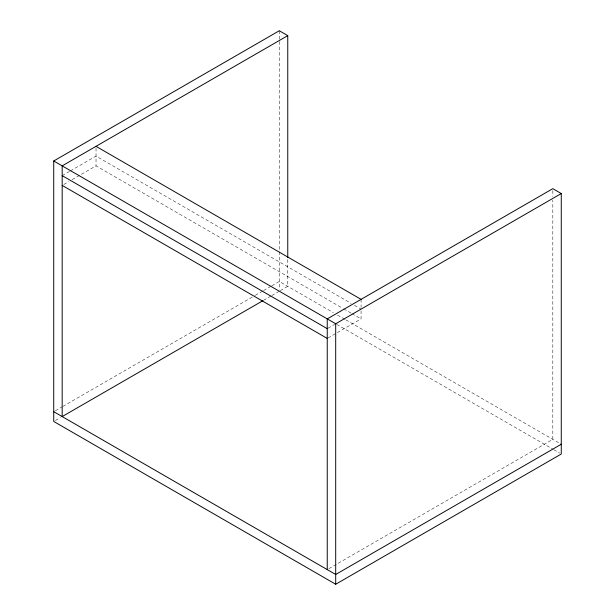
<?xml version="1.0" encoding="UTF-8"?>
<svg xmlns="http://www.w3.org/2000/svg" width="615" height="615" viewBox="0 0 615 615"><rect width="100%" height="100%" fill="white"/><g stroke="black" fill="none" stroke-linecap="round" stroke-linejoin="round"><path stroke-width="0.46" stroke-dasharray="3.08 2.31" d="M62.184 175.636L69.618 171.347M70.441 170.87L96.025 156.102L351.104 303.372M63.837 184.454L68.788 181.594M72.093 179.688L96.025 165.865L342.793 308.338M55.388 410.735L62.023 406.899M62.853 406.423L254.425 295.823M255.256 295.338L262.72 291.033M263.543 290.549L271.007 286.244M271.838 285.767L279.302 281.455L333.368 312.666M55.388 420.499L60.362 417.623M263.543 300.32L271.177 295.915M271.838 295.531L279.471 291.126M280.302 290.649L287.759 286.336L287.759 258.485M328.064 328.187L334.668 324.374M328.064 337.95L361.074 318.893L361.074 310.906M328.894 568.644L552.816 439.364L552.816 200.183M354.425 305.286L361.074 309.13M343.624 308.822L351.104 313.135M351.934 313.619L361.074 318.893M337.527 315.072L345.015 319.393M345.845 319.869L561.272 444.245M336.697 324.359L552.954 449.211M553.784 449.696L559.612 453.055M552.816 190.581L552.816 196.346M361.074 299.359L361.074 307.354M279.302 30.75L279.302 250.72M279.302 251.681L279.302 289.45M96.025 148.107L96.025 165.865"/><path stroke-width="0.92" d="M327.242 569.598L327.242 318.893L552.816 188.659L561.272 193.541L561.272 454.016L335.698 584.25L53.728 421.46L53.728 160.984L279.302 30.75L287.759 35.632L287.759 257.524M287.759 35.632L62.184 165.865L62.184 416.57L262.882 300.704M53.728 160.984L335.698 323.774L561.272 193.541M561.272 444.245L335.698 574.479L53.728 411.689M96.025 146.332L361.074 299.359M62.184 175.636L327.242 328.664M62.184 185.407L327.242 338.427M335.698 323.774L335.698 584.25"/></g></svg>
